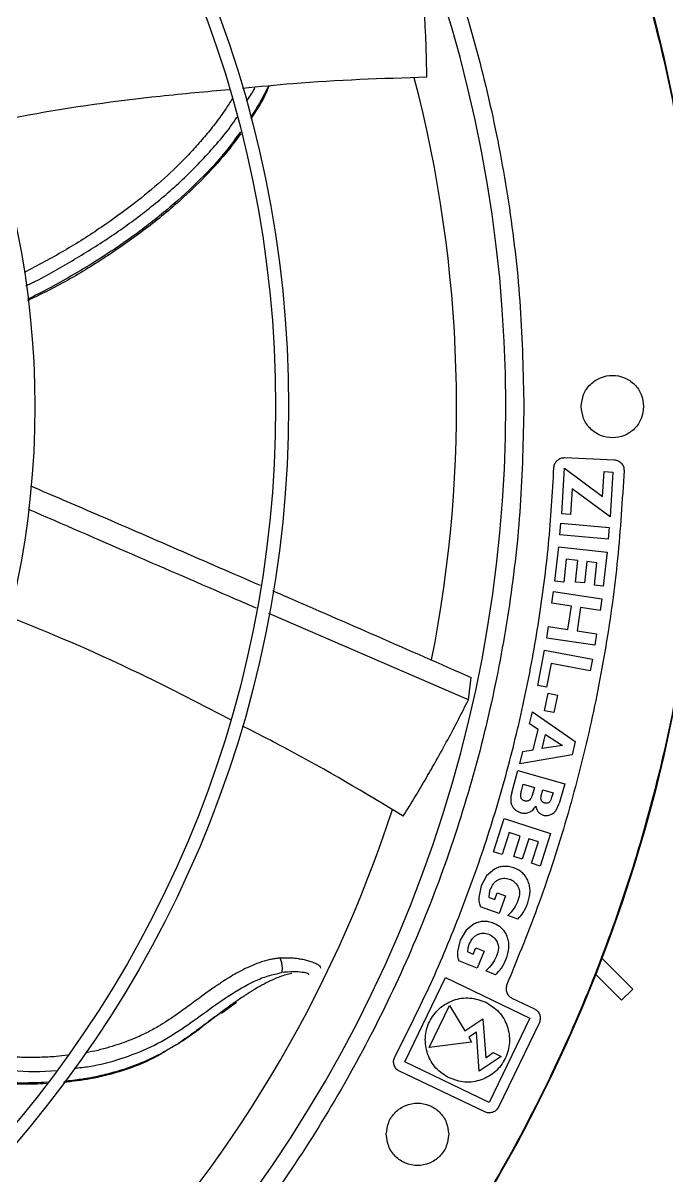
# Model space of a CAD drawing. Header units: inches. Extents: x 1229 to 1453, y -1023 to -720.
# Drawn here: x 1351.67 to 1356.55, y -991.3 to -982.57 of the extents above; entities that cross this region are included whole.
import ezdxf

# ---------------------------------------------------------------- set-up
doc = ezdxf.new("R2010")
doc.units = ezdxf.units.IN
doc.header["$MEASUREMENT"] = 0

msp = doc.modelspace()

# ---------------------------------------------------------------- linework, layer by layer
at = {"color": 18, "linetype": 'Continuous', "lineweight": 25, "true_color": 0x000000}
for p, q in [((1355.7732, -985.8639), (1356.1468, -985.8802)), ((1355.7503, -986.2899), (1355.7711, -985.9447)), ((1355.7711, -985.9447), (1356.0597, -986.1584)), ((1356.0597, -986.1584), (1356.071, -985.9702)), ((1356.071, -985.9702), (1356.1384, -985.9742)), ((1356.1384, -985.9742), (1356.1181, -986.3121)), ((1355.8291, -986.0999), (1355.8174, -986.294)), ((1356.1181, -986.3121), (1355.8291, -986.0999)), ((1355.8174, -986.294), (1355.7503, -986.2899)), ((1355.7356, -986.4497), (1355.7433, -986.3616)), ((1355.7433, -986.3616), (1356.1104, -986.3937)), ((1356.1104, -986.3937), (1356.1027, -986.4817)), ((1356.1027, -986.4817), (1355.7356, -986.4497)), ((1355.6984, -986.8001), (1355.7278, -986.5388)), ((1355.7278, -986.5388), (1356.094, -986.5799)), ((1356.094, -986.5799), (1356.065, -986.8374)), ((1355.7847, -986.6341), (1355.7652, -986.8076)), ((1355.8731, -986.644), (1355.7847, -986.6341)), ((1355.8549, -986.806), (1355.8731, -986.644)), ((1355.9399, -986.6515), (1355.9217, -986.8135)), ((1356.017, -986.6602), (1355.9399, -986.6515)), ((1355.9979, -986.8298), (1356.017, -986.6602)), ((1355.7652, -986.8076), (1355.6984, -986.8001)), ((1355.9217, -986.8135), (1355.8549, -986.806)), ((1356.065, -986.8374), (1355.9979, -986.8298)), ((1355.6758, -986.9664), (1355.6889, -986.879)), ((1355.6889, -986.879), (1356.0534, -986.9335)), ((1356.0534, -986.9335), (1356.0403, -987.0209)), ((1355.8232, -986.9884), (1355.6758, -986.9664)), ((1355.7968, -987.165), (1355.8232, -986.9884)), ((1355.8934, -986.9989), (1355.867, -987.1755)), ((1356.0403, -987.0209), (1355.8934, -986.9989)), ((1355.0426, -987.6995), (1353.5306, -987.045)), ((1355.6364, -987.2304), (1355.6494, -987.143)), ((1355.6494, -987.143), (1355.7968, -987.165)), ((1355.867, -987.1755), (1356.0139, -987.1975)), ((1356.0139, -987.1975), (1356.0008, -987.2849)), ((1356.0008, -987.2849), (1355.6364, -987.2304)), ((1355.5694, -987.5904), (1355.6199, -987.3231)), ((1355.6199, -987.3231), (1355.982, -987.3915)), ((1355.6696, -987.4225), (1355.6355, -987.6029)), ((1355.9656, -987.4783), (1355.6696, -987.4225)), ((1355.982, -987.3915), (1355.9656, -987.4783)), ((1355.0426, -987.6995), (1355.0629, -987.5285)), ((1355.6355, -987.6029), (1355.5694, -987.5904)), ((1355.6198, -987.7805), (1355.6482, -987.6471)), ((1355.6482, -987.6471), (1355.7181, -987.6619)), ((1355.7181, -987.6619), (1355.6897, -987.7953)), ((1355.5065, -987.8796), (1355.5286, -987.7881)), ((1355.5286, -987.7881), (1355.853, -988.0144)), ((1355.6897, -987.7953), (1355.6198, -987.7805)), ((1355.5705, -987.9225), (1355.5065, -987.8796)), ((1355.5329, -988.0778), (1355.5705, -987.9225)), ((1355.6016, -988.0673), (1355.6275, -987.9604)), ((1355.6275, -987.9604), (1355.7549, -988.0452)), ((1355.7549, -988.0452), (1355.6016, -988.0673)), ((1355.853, -988.0144), (1355.8287, -988.1149)), ((1355.4333, -988.1821), (1355.4558, -988.0891)), ((1355.8287, -988.1149), (1355.4333, -988.1821)), ((1355.4558, -988.0891), (1355.5329, -988.0778)), ((1355.3711, -988.4023), (1355.4185, -988.2347)), ((1355.4185, -988.2347), (1355.7731, -988.335)), ((1355.7731, -988.335), (1355.7311, -988.4835)), ((1355.4453, -988.3871), (1355.4592, -988.3381)), ((1355.4592, -988.3381), (1355.5432, -988.3618)), ((1355.5432, -988.3618), (1355.526, -988.4225)), ((1355.5952, -988.4253), (1355.6079, -988.3801)), ((1355.6079, -988.3801), (1355.6841, -988.4016)), ((1355.6841, -988.4016), (1355.6713, -988.4468)), ((1355.7082, -988.5339), (1355.7311, -988.4835)), ((1355.4094, -988.5394), (1355.4408, -988.5533)), ((1355.2341, -988.8486), (1355.3141, -988.598)), ((1355.3141, -988.598), (1355.6651, -988.7102)), ((1355.3513, -988.7027), (1355.2982, -988.869)), ((1355.436, -988.7297), (1355.3513, -988.7027)), ((1355.3864, -988.885), (1355.436, -988.7297)), ((1355.5, -988.7502), (1355.4504, -988.9055)), ((1355.5739, -988.7738), (1355.5, -988.7502)), ((1355.6651, -988.7102), (1355.5863, -988.9569)), ((1355.2982, -988.869), (1355.2341, -988.8486)), ((1355.522, -988.9364), (1355.5739, -988.7738)), ((1355.4504, -988.9055), (1355.3864, -988.885)), ((1355.5863, -988.9569), (1355.522, -988.9364)), ((1355.1805, -989.0324), (1355.1386, -989.108)), ((1355.2398, -988.9819), (1355.1805, -989.0324)), ((1355.1386, -989.108), (1355.1221, -989.1943)), ((1355.2016, -989.1959), (1355.2022, -989.1634)), ((1355.2016, -989.1959), (1355.2423, -989.2105)), ((1355.2022, -989.1634), (1355.2092, -989.1356)), ((1355.2423, -989.2105), (1355.26, -989.1611)), ((1355.26, -989.1611), (1355.3236, -989.1839)), ((1355.3236, -989.1839), (1355.276, -989.3165)), ((1355.276, -989.3165), (1355.134, -989.2655)), ((1355.4173, -989.3593), (1355.3416, -989.3322)), ((1355.0256, -989.4438), (1354.9807, -989.5176)), ((1355.087, -989.3958), (1355.0256, -989.4438)), ((1354.9807, -989.5176), (1354.9607, -989.6032)), ((1355.0419, -989.5755), (1355.0501, -989.5481)), ((1355.04, -989.608), (1355.0419, -989.5755)), ((1355.04, -989.608), (1355.0801, -989.6243)), ((1355.0801, -989.6243), (1355.0998, -989.5757)), ((1355.0998, -989.5757), (1355.1624, -989.6011)), ((1355.1624, -989.6011), (1355.1094, -989.7316)), ((1355.1094, -989.7316), (1354.9696, -989.6748)), ((1356.0529, -989.6546), (1356.2887, -989.8905)), ((1354.5622, -990.4398), (1354.8706, -989.8018)), ((1354.8706, -989.8018), (1355.5086, -990.1102)), ((1355.2488, -989.7802), (1355.1743, -989.7499)), ((1356.2036, -989.9723), (1356.0062, -989.775)), ((1356.2887, -989.8905), (1356.2036, -989.9723)), ((1353.1719, -990.071), (1353.2852, -989.9894)), ((1355.373, -989.9577), (1355.5431, -990.0388)), ((1354.745, -990.3312), (1354.899, -990.0125)), ((1354.899, -990.0125), (1355.0162, -990.2059)), ((1355.0162, -990.2059), (1355.1531, -990.1133)), ((1355.1531, -990.1133), (1355.1742, -990.409)), ((1355.5086, -990.1102), (1355.2002, -990.7482)), ((1355.5811, -990.1419), (1355.2706, -990.7844)), ((1355.1039, -990.2146), (1355.0455, -990.2541)), ((1355.0455, -990.2541), (1355.0673, -990.2904)), ((1355.125, -990.5109), (1355.1039, -990.2146)), ((1355.0673, -990.2904), (1354.745, -990.3312)), ((1355.291, -990.3986), (1355.125, -990.5109)), ((1355.1742, -990.409), (1355.2318, -990.37)), ((1355.2318, -990.37), (1355.291, -990.3986)), ((1355.1669, -990.819), (1354.5215, -990.5112)), ((1355.2002, -990.7482), (1354.5622, -990.4398))]:
    msp.add_line(p, q, dxfattribs=at)
for radius in [11.7126, 8.5704, 8.472, 6.6478]:
    msp.add_circle((1345.1106, -985.4772), radius, dxfattribs=at)
for radius, start, end in [(10.2157, 314.3624, 43.03697), (11.7147, 339.09994, 20.90006), (9.8425, 348.7557, 14.65988), (12.9331, 283.26667, 346.73333), (9.8425, 316.0273, 341.93053), (11.7147, 315.79736, 338.46866)]:
    msp.add_arc((1345.1106, -985.4772), radius, start, end, dxfattribs=at)
for points, knots in [([(1333.4011, -985.4772), (1333.4059, -985.2217), (1333.4156, -984.7108), (1333.4936, -983.9477), (1333.6177, -983.1911), (1333.792, -982.4444), (1334.0146, -981.7106), (1334.2847, -980.9929), (1334.6012, -980.2945), (1334.9626, -979.6182), (1335.3675, -978.9671), (1335.8142, -978.3438), (1336.3006, -977.751), (1336.8248, -977.1914), (1337.3845, -976.6672), (1337.9772, -976.1807), (1338.6005, -975.7341), (1339.2517, -975.3292), (1339.9279, -974.9677), (1340.6264, -974.6513), (1341.344, -974.3812), (1342.0778, -974.1586), (1342.8246, -973.9844), (1343.5811, -973.8595), (1344.3442, -973.7844), (1345.1106, -973.7593), (1345.877, -973.7844), (1346.6401, -973.8595), (1347.3967, -973.9844), (1348.1434, -974.1586), (1348.8772, -974.3812), (1349.5949, -974.6513), (1350.2933, -974.9677), (1350.9696, -975.3292), (1351.6207, -975.7341), (1352.244, -976.1807), (1352.8368, -976.6672), (1353.3964, -977.1914), (1353.9206, -977.751), (1354.407, -978.3438), (1354.8537, -978.9671), (1355.2586, -979.6182), (1355.6201, -980.2945), (1355.9365, -980.9929), (1356.2066, -981.7106), (1356.4292, -982.4444), (1356.6035, -983.1911), (1356.7277, -983.9477), (1356.8056, -984.7108), (1356.8153, -985.2217), (1356.8201, -985.4772)], [0, 0, 0, 0, 0.020833, 0.041667, 0.0625, 0.083333, 0.104167, 0.125, 0.145833, 0.166667, 0.1875, 0.208333, 0.229167, 0.25, 0.270833, 0.291667, 0.3125, 0.333333, 0.354167, 0.375, 0.395833, 0.416667, 0.4375, 0.458333, 0.479167, 0.5, 0.520833, 0.541667, 0.5625, 0.583333, 0.604167, 0.625, 0.645833, 0.666667, 0.6875, 0.708333, 0.729167, 0.75, 0.770833, 0.791667, 0.8125, 0.833333, 0.854167, 0.875, 0.895833, 0.916667, 0.9375, 0.958333, 0.979167, 1, 1, 1, 1]), ([(1352.8394, -978.5899), (1353.0026, -978.781), (1353.3289, -979.163), (1353.7639, -979.7793), (1354.156, -980.4232), (1354.4994, -981.0946), (1354.7933, -981.7889), (1355.0358, -982.5029), (1355.2261, -983.2325), (1355.3617, -983.9741), (1355.447, -984.7237), (1355.4575, -985.226), (1355.4628, -985.4772)], [0, 0, 0, 0, 0.1, 0.1999999, 0.3, 0.3999999, 0.5, 0.6, 0.7, 0.8, 0.9, 1, 1, 1, 1]), ([(1354.7281, -982.983), (1354.7271, -982.9246), (1354.7253, -982.8119), (1354.7191, -982.6488), (1354.7106, -982.4844), (1354.6992, -982.3168), (1354.6848, -982.1445), (1354.6731, -982.0322), (1354.6674, -981.9771)], [0, 0, 0, 0, 0.173712, 0.335418, 0.485076, 0.663267, 0.834916, 1, 1, 1, 1]), ([(1354.7281, -982.983), (1354.3894, -982.9937), (1353.923, -983.0084), (1353.4591, -983.0555), (1353.3321, -983.0684)], [0, 0, 0, 0, 0.7262257, 1, 1, 1, 1]), ([(1353.2334, -983.0778), (1353.0581, -983.0935), (1352.5487, -983.139), (1351.9362, -983.2246), (1351.5029, -983.3095), (1351.3986, -983.3299)], [0, 0, 0, 0, 0.28489, 0.82795, 1, 1, 1, 1]), ([(1353.3631, -983.1654), (1353.3834, -983.1359), (1353.4069, -983.1016), (1353.4237, -983.0646), (1353.426, -983.0595)], [0, 0, 0, 0, 0.863191, 1, 1, 1, 1]), ([(1353.5283, -983.0497), (1353.5064, -983.0933), (1353.4655, -983.1749), (1353.4156, -983.2524), (1353.3924, -983.2885)], [0, 0, 0, 0, 0.534238, 1, 1, 1, 1]), ([(1353.5329, -983.0493), (1353.522, -983.0749), (1353.485, -983.1616), (1353.432, -983.2418), (1353.3947, -983.2983)], [0, 0, 0, 0, 0.295897, 1, 1, 1, 1]), ([(1353.2548, -983.1449), (1353.2381, -983.1716), (1353.1994, -983.2332), (1353.1322, -983.3256), (1353.0554, -983.4224), (1352.9748, -983.5149), (1352.8645, -983.6317), (1352.7119, -983.7764), (1352.5031, -983.9492), (1352.2568, -984.1267), (1351.9801, -984.3031), (1351.78, -984.4086), (1351.6787, -984.462)], [0, 0, 0, 0, 0.0457523, 0.1057718, 0.1652635, 0.2242168, 0.2826195, 0.3967082, 0.5266449, 0.6724578, 0.8341617, 1, 1, 1, 1]), ([(1351.6902, -984.5624), (1351.7115, -984.5524), (1351.8321, -984.4959), (1352.0436, -984.3739), (1352.3248, -984.1996), (1352.5942, -984.0049), (1352.8506, -983.7908), (1353.0836, -983.5518), (1353.2305, -983.3808), (1353.2888, -983.2862), (1353.2892, -983.2856)], [0, 0, 0, 0, 0.034385, 0.194225, 0.354309, 0.514706, 0.675526, 0.836913, 0.998972, 1, 1, 1, 1]), ([(1353.3162, -983.3962), (1353.2811, -983.4447), (1353.1892, -983.5717), (1353.0098, -983.7632), (1352.7801, -983.9752), (1352.5062, -984.1893), (1352.1873, -984.4023), (1351.9103, -984.5607), (1351.7439, -984.6454), (1351.7021, -984.6666)], [0, 0, 0, 0, 0.087164, 0.227892, 0.378285, 0.538345, 0.729085, 0.931972, 1, 1, 1, 1]), ([(1353.3192, -983.4085), (1353.2823, -983.4592), (1353.1939, -983.5806), (1353.0309, -983.7563), (1352.8175, -983.9585), (1352.5652, -984.1617), (1352.2746, -984.3614), (1351.9882, -984.5365), (1351.7932, -984.6323), (1351.7032, -984.6766)], [0, 0, 0, 0, 0.091068, 0.218312, 0.3455695, 0.5152292, 0.6848997, 0.8545748, 1, 1, 1, 1]), ([(1355.898, -985.4772), (1355.9016, -985.4463), (1355.9087, -985.3844), (1355.9633, -985.3058), (1356.0414, -985.2533), (1356.1342, -985.2348), (1356.2271, -985.2533), (1356.3052, -985.3058), (1356.3598, -985.3844), (1356.3669, -985.4463), (1356.3705, -985.4772)], [0, 0, 0, 0, 0.125, 0.250001, 0.374997, 0.500003, 0.625003, 0.749999, 0.875, 1, 1, 1, 1]), ([(1356.8201, -985.4772), (1356.8153, -985.7326), (1356.8056, -986.2436), (1356.7277, -987.0067), (1356.6035, -987.7632), (1356.4292, -988.51), (1356.2066, -989.2438), (1355.9365, -989.9614), (1355.6201, -990.6599), (1355.2586, -991.3361), (1354.8537, -991.9873), (1354.407, -992.6106), (1353.9206, -993.2033), (1353.3964, -993.763), (1352.8368, -994.2871), (1352.244, -994.7736), (1351.6207, -995.2202), (1350.9696, -995.6252), (1350.2933, -995.9866), (1349.5949, -996.3031), (1348.8772, -996.5732), (1348.1434, -996.7958), (1347.3967, -996.9699), (1346.6401, -997.0948), (1345.877, -997.17), (1345.1106, -997.1951), (1344.3442, -997.17), (1343.5811, -997.0948), (1342.8246, -996.9699), (1342.0778, -996.7958), (1341.344, -996.5732), (1340.6264, -996.3031), (1339.9279, -995.9866), (1339.2517, -995.6252), (1338.6005, -995.2202), (1337.9772, -994.7736), (1337.3845, -994.2871), (1336.8248, -993.763), (1336.3006, -993.2033), (1335.8142, -992.6106), (1335.3675, -991.9873), (1334.9626, -991.3361), (1334.6012, -990.6599), (1334.2847, -989.9614), (1334.0146, -989.2438), (1333.792, -988.51), (1333.6177, -987.7632), (1333.4936, -987.0067), (1333.4156, -986.2436), (1333.4059, -985.7326), (1333.4011, -985.4772)], [0, 0, 0, 0, 0.020833, 0.041667, 0.0625, 0.083333, 0.104167, 0.125, 0.145833, 0.166667, 0.1875, 0.208333, 0.229167, 0.25, 0.270833, 0.291667, 0.3125, 0.333333, 0.354167, 0.375, 0.395833, 0.416667, 0.4375, 0.458333, 0.479167, 0.5, 0.520833, 0.541667, 0.5625, 0.583333, 0.604167, 0.625, 0.645833, 0.666667, 0.6875, 0.708333, 0.729167, 0.75, 0.770833, 0.791667, 0.8125, 0.833333, 0.854167, 0.875, 0.895833, 0.916667, 0.9375, 0.958333, 0.979167, 1, 1, 1, 1]), ([(1355.4628, -985.4772), (1355.4575, -985.7283), (1355.447, -986.2307), (1355.3617, -986.9802), (1355.2261, -987.7218), (1355.0358, -988.4515), (1354.7933, -989.1654), (1354.4994, -989.8598), (1354.156, -990.5311), (1353.7639, -991.175), (1353.3289, -991.7913), (1353.0026, -992.1734), (1352.8394, -992.3644)], [0, 0, 0, 0, 0.1, 0.2, 0.3, 0.4, 0.5, 0.6, 0.7, 0.8, 0.9, 1, 1, 1, 1]), ([(1356.3705, -985.4772), (1356.3669, -985.5081), (1356.3598, -985.5699), (1356.3052, -985.6486), (1356.2271, -985.7011), (1356.1342, -985.7195), (1356.0414, -985.7011), (1355.9633, -985.6486), (1355.9087, -985.5699), (1355.9016, -985.5081), (1355.898, -985.4772)], [0, 0, 0, 0, 0.1249997, 0.2500014, 0.3749974, 0.4999969, 0.6250026, 0.7499986, 0.8750003, 1, 1, 1, 1]), ([(1355.6911, -985.9391), (1355.6927, -985.9289), (1355.696, -985.9084), (1355.7153, -985.8831), (1355.7421, -985.8661), (1355.7628, -985.8646), (1355.7732, -985.8639)], [0, 0, 0, 0, 0.250002, 0.500008, 0.749997, 1, 1, 1, 1]), ([(1356.1468, -985.8802), (1356.1571, -985.8818), (1356.1776, -985.8851), (1356.2028, -985.9044), (1356.2199, -985.9312), (1356.2213, -985.9519), (1356.2221, -985.9623)], [0, 0, 0, 0, 0.250013, 0.5000059, 0.750003, 1, 1, 1, 1]), ([(1354.4857, -990.4035), (1354.5733, -990.2301), (1354.7485, -989.8833), (1354.9746, -989.3458), (1355.1729, -988.7977), (1355.3401, -988.2393), (1355.4767, -987.6725), (1355.5812, -987.0991), (1355.6564, -986.5209), (1355.6795, -986.133), (1355.6911, -985.9391)], [0, 0, 0, 0, 0.125, 0.25, 0.375, 0.5, 0.625, 0.75, 0.875, 1, 1, 1, 1]), ([(1356.2221, -985.9623), (1356.2085, -986.185), (1356.1813, -986.6303), (1356.0896, -987.2937), (1355.9613, -987.9507), (1355.7922, -988.5984), (1355.5873, -989.2359), (1355.4188, -989.6491), (1355.3345, -989.8556)], [0, 0, 0, 0, 0.1666667, 0.3333334, 0.4999999, 0.6666666, 0.8333331, 1, 1, 1, 1]), ([(1351.7259, -986.0779), (1351.8884, -986.1476), (1352.4704, -986.3974), (1353.0494, -986.6494), (1353.4667, -986.8311)], [0, 0, 0, 0, 0.2792101, 1, 1, 1, 1]), ([(1353.4381, -987.0049), (1353.384, -986.9815), (1352.8096, -986.7329), (1352.2334, -986.4828), (1351.7115, -986.2562)], [0, 0, 0, 0, 0.094074, 1, 1, 1, 1]), ([(1353.5599, -986.8715), (1353.5872, -986.8834), (1354.0901, -987.1015), (1354.5901, -987.321), (1355.0629, -987.5285)], [0, 0, 0, 0, 0.054344, 1, 1, 1, 1]), ([(1353.243, -987.8511), (1353.0864, -987.7692), (1352.6326, -987.5318), (1352.0695, -987.2719), (1351.6579, -987.1086), (1351.5581, -987.069)], [0, 0, 0, 0, 0.285163, 0.826613, 1, 1, 1, 1]), ([(1354.5498, -988.5785), (1354.5806, -988.5289), (1354.64, -988.433), (1354.7229, -988.2925), (1354.8047, -988.1496), (1354.8857, -988.0024), (1354.9667, -987.8497), (1355.0176, -987.7489), (1355.0426, -987.6995)], [0, 0, 0, 0, 0.173712, 0.335417, 0.485076, 0.663267, 0.834916, 1, 1, 1, 1]), ([(1354.5498, -988.5785), (1354.2591, -988.4043), (1353.8596, -988.1651), (1353.4448, -987.9543), (1353.3318, -987.897)], [0, 0, 0, 0, 0.727742, 1, 1, 1, 1]), ([(1355.3711, -988.4023), (1355.3681, -988.4139), (1355.3626, -988.4351), (1355.3638, -988.4569), (1355.3643, -988.4668)], [0, 0, 0, 0, 0.5468, 1, 1, 1, 1]), ([(1355.4421, -988.4406), (1355.4412, -988.4372), (1355.4392, -988.4299), (1355.4393, -988.4116), (1355.4428, -988.3973), (1355.4453, -988.3871)], [0, 0, 0, 0, 0.191357, 0.417725, 1, 1, 1, 1]), ([(1355.526, -988.4225), (1355.5237, -988.4297), (1355.5194, -988.4431), (1355.5096, -988.4531), (1355.5051, -988.4577)], [0, 0, 0, 0, 0.540173, 1, 1, 1, 1]), ([(1355.3643, -988.4668), (1355.3658, -988.4753), (1355.3685, -988.4911), (1355.3764, -988.505), (1355.38, -988.5114)], [0, 0, 0, 0, 0.5381, 1, 1, 1, 1]), ([(1355.471, -988.4639), (1355.4676, -988.4629), (1355.461, -988.4608), (1355.4526, -988.4556), (1355.4459, -988.4489), (1355.4434, -988.4434), (1355.4421, -988.4406)], [0, 0, 0, 0, 0.280415, 0.530912, 0.765224, 1, 1, 1, 1]), ([(1355.5051, -988.4577), (1355.5027, -988.4594), (1355.4979, -988.4628), (1355.4894, -988.4653), (1355.4803, -988.4659), (1355.4742, -988.4646), (1355.471, -988.4639)], [0, 0, 0, 0, 0.244671, 0.482971, 0.730109, 1, 1, 1, 1]), ([(1355.5028, -988.5503), (1355.5125, -988.5451), (1355.5333, -988.5339), (1355.5462, -988.514), (1355.5531, -988.5033)], [0, 0, 0, 0, 0.464116, 1, 1, 1, 1]), ([(1355.5531, -988.5033), (1355.5552, -988.512), (1355.5593, -988.5284), (1355.5723, -988.5488), (1355.5895, -988.5638), (1355.6031, -988.5688), (1355.61, -988.5714)], [0, 0, 0, 0, 0.284148, 0.53806, 0.763503, 1, 1, 1, 1]), ([(1355.5981, -988.4628), (1355.5968, -988.4603), (1355.5941, -988.4552), (1355.5919, -988.4424), (1355.5938, -988.4324), (1355.5952, -988.4253)], [0, 0, 0, 0, 0.214294, 0.445225, 1, 1, 1, 1]), ([(1355.6213, -988.4804), (1355.6166, -988.4786), (1355.6072, -988.4749), (1355.6012, -988.4669), (1355.5981, -988.4628)], [0, 0, 0, 0, 0.49156, 1, 1, 1, 1]), ([(1355.6501, -988.4773), (1355.6454, -988.4792), (1355.6361, -988.483), (1355.6261, -988.4812), (1355.6213, -988.4804)], [0, 0, 0, 0, 0.50578, 1, 1, 1, 1]), ([(1355.6713, -988.4468), (1355.6689, -988.4535), (1355.6655, -988.463), (1355.6572, -988.4729), (1355.6524, -988.4758), (1355.6501, -988.4773)], [0, 0, 0, 0, 0.556184, 0.786562, 1, 1, 1, 1]), ([(1355.38, -988.5114), (1355.3842, -988.517), (1355.3925, -988.5279), (1355.4038, -988.5356), (1355.4094, -988.5394)], [0, 0, 0, 0, 0.509787, 1, 1, 1, 1]), ([(1355.4408, -988.5533), (1355.4513, -988.5554), (1355.4722, -988.5596), (1355.4926, -988.5534), (1355.5028, -988.5503)], [0, 0, 0, 0, 0.499463, 1, 1, 1, 1]), ([(1355.61, -988.5714), (1355.6154, -988.5727), (1355.6261, -988.5752), (1355.6495, -988.5743), (1355.6659, -988.5671), (1355.6771, -988.5623)], [0, 0, 0, 0, 0.2364804, 0.4755691, 1, 1, 1, 1]), ([(1355.6771, -988.5623), (1355.6828, -988.5587), (1355.6948, -988.551), (1355.7035, -988.5398), (1355.7082, -988.5339)], [0, 0, 0, 0, 0.472586, 1, 1, 1, 1]), ([(1355.3872, -988.9715), (1355.3743, -988.9676), (1355.3494, -988.96), (1355.3109, -988.9586), (1355.2736, -988.9652), (1355.2512, -988.9763), (1355.2398, -988.9819)], [0, 0, 0, 0, 0.263468, 0.509898, 0.75118, 1, 1, 1, 1]), ([(1355.4966, -989.0738), (1355.4912, -989.0621), (1355.4806, -989.0391), (1355.4554, -989.0102), (1355.4242, -988.9867), (1355.3998, -988.9766), (1355.3872, -988.9715)], [0, 0, 0, 0, 0.248638, 0.489996, 0.736561, 1, 1, 1, 1]), ([(1355.2092, -989.1356), (1355.2161, -989.1199), (1355.2261, -989.0972), (1355.2485, -989.0735), (1355.2614, -989.0654), (1355.2678, -989.0614)], [0, 0, 0, 0, 0.526907, 0.765984, 1, 1, 1, 1]), ([(1355.2678, -989.0614), (1355.2744, -989.0583), (1355.2875, -989.0521), (1355.3169, -989.0468), (1355.3388, -989.0522), (1355.3536, -989.0558)], [0, 0, 0, 0, 0.247719, 0.489613, 1, 1, 1, 1]), ([(1355.3536, -989.0558), (1355.3666, -989.0617), (1355.3932, -989.0738), (1355.4097, -989.0979), (1355.4182, -989.1101)], [0, 0, 0, 0, 0.4906865, 1, 1, 1, 1]), ([(1355.4182, -989.1101), (1355.4216, -989.1174), (1355.4286, -989.1323), (1355.4323, -989.1698), (1355.4243, -989.198), (1355.4186, -989.218)], [0, 0, 0, 0, 0.214506, 0.444501, 1, 1, 1, 1]), ([(1355.4927, -989.237), (1355.5008, -989.2086), (1355.5125, -989.1673), (1355.5088, -989.1112), (1355.5006, -989.0862), (1355.4966, -989.0738)], [0, 0, 0, 0, 0.527095, 0.766136, 1, 1, 1, 1]), ([(1355.1221, -989.1943), (1355.122, -989.2078), (1355.1218, -989.2323), (1355.1302, -989.2552), (1355.134, -989.2655)], [0, 0, 0, 0, 0.550547, 1, 1, 1, 1]), ([(1355.4186, -989.218), (1355.4096, -989.2384), (1355.391, -989.2811), (1355.3585, -989.3147), (1355.3416, -989.3322)], [0, 0, 0, 0, 0.478254, 1, 1, 1, 1]), ([(1355.4173, -989.3593), (1355.4325, -989.3425), (1355.465, -989.3064), (1355.4831, -989.2612), (1355.4927, -989.237)], [0, 0, 0, 0, 0.465629, 1, 1, 1, 1]), ([(1355.2347, -989.3914), (1355.222, -989.387), (1355.1974, -989.3784), (1355.159, -989.3755), (1355.1214, -989.3805), (1355.0986, -989.3906), (1355.087, -989.3958)], [0, 0, 0, 0, 0.263448, 0.509901, 0.751189, 1, 1, 1, 1]), ([(1355.1117, -989.4764), (1355.1184, -989.4735), (1355.1317, -989.4679), (1355.1614, -989.4638), (1355.183, -989.4701), (1355.1976, -989.4743)], [0, 0, 0, 0, 0.247712, 0.489611, 1, 1, 1, 1]), ([(1355.3398, -989.4982), (1355.3349, -989.4863), (1355.3252, -989.4629), (1355.3012, -989.4329), (1355.271, -989.4081), (1355.2471, -989.3971), (1355.2347, -989.3914)], [0, 0, 0, 0, 0.248635, 0.49, 0.736542, 1, 1, 1, 1]), ([(1355.0501, -989.5481), (1355.0576, -989.5327), (1355.0686, -989.5104), (1355.0919, -989.4877), (1355.1052, -989.4801), (1355.1117, -989.4764)], [0, 0, 0, 0, 0.526909, 0.765946, 1, 1, 1, 1]), ([(1355.1976, -989.4743), (1355.2104, -989.4807), (1355.2365, -989.4939), (1355.252, -989.5186), (1355.2599, -989.5313)], [0, 0, 0, 0, 0.490676, 1, 1, 1, 1]), ([(1355.2599, -989.5313), (1355.263, -989.5386), (1355.2695, -989.5538), (1355.2716, -989.5915), (1355.2624, -989.6193), (1355.2559, -989.639)], [0, 0, 0, 0, 0.214493, 0.4444936, 1, 1, 1, 1]), ([(1355.3292, -989.6611), (1355.3384, -989.633), (1355.3518, -989.5923), (1355.3505, -989.536), (1355.3433, -989.5107), (1355.3398, -989.4982)], [0, 0, 0, 0, 0.527091, 0.766132, 1, 1, 1, 1]), ([(1354.9607, -989.6032), (1354.96, -989.6167), (1354.9588, -989.6411), (1354.9662, -989.6644), (1354.9696, -989.6748)], [0, 0, 0, 0, 0.550539, 1, 1, 1, 1]), ([(1355.2559, -989.639), (1355.2461, -989.6591), (1355.2257, -989.701), (1355.1919, -989.7331), (1355.1743, -989.7499)], [0, 0, 0, 0, 0.4782646, 1, 1, 1, 1]), ([(1353.6182, -989.6533), (1353.607, -989.6547), (1353.5843, -989.6575), (1353.5493, -989.6641), (1353.5131, -989.6727), (1353.48, -989.6825), (1353.4462, -989.6941), (1353.41, -989.7081), (1353.3687, -989.7263), (1353.3271, -989.7469), (1353.2817, -989.7715), (1353.2312, -989.8012), (1353.1714, -989.8395), (1353.1016, -989.8872), (1353.0161, -989.9483), (1352.9238, -990.0165), (1352.8367, -990.0795), (1352.7613, -990.1309), (1352.6874, -990.1768), (1352.5979, -990.2251), (1352.4824, -990.2773), (1352.3367, -990.3276), (1352.2209, -990.3583), (1352.1535, -990.3691), (1352.1466, -990.3702)], [0, 0, 0, 0, 0.020248, 0.041453, 0.063577, 0.086599, 0.102643, 0.126716, 0.155363, 0.18238, 0.209021, 0.246964, 0.286618, 0.336425, 0.399614, 0.478049, 0.547726, 0.599317, 0.648189, 0.70967, 0.786696, 0.879286, 0.987576, 1, 1, 1, 1]), ([(1353.6182, -989.6533), (1353.6308, -989.6526), (1353.6591, -989.651), (1353.7047, -989.6522), (1353.7495, -989.6566), (1353.7901, -989.6635), (1353.825, -989.6716), (1353.8609, -989.6827), (1353.8927, -989.6966), (1353.9203, -989.7135), (1353.9215, -989.7239), (1353.9221, -989.7294)], [0, 0, 0, 0, 0.079734, 0.178255, 0.296998, 0.387951, 0.480576, 0.582576, 0.720178, 0.853482, 1, 1, 1, 1]), ([(1353.6281, -989.7644), (1353.6292, -989.7621), (1353.6314, -989.7573), (1353.6333, -989.7465), (1353.6341, -989.7329), (1353.6334, -989.7169), (1353.6311, -989.6998), (1353.6276, -989.6828), (1353.6233, -989.667), (1353.6198, -989.6578), (1353.6182, -989.6533)], [0, 0, 0, 0, 0.114971, 0.238125, 0.367413, 0.499996, 0.632578, 0.761863, 0.885021, 1, 1, 1, 1]), ([(1355.2488, -989.7802), (1355.2646, -989.764), (1355.2987, -989.7293), (1355.3186, -989.6848), (1355.3292, -989.6611)], [0, 0, 0, 0, 0.465629, 1, 1, 1, 1]), ([(1352.0575, -990.4886), (1352.0948, -990.4847), (1352.2154, -990.4718), (1352.4119, -990.42), (1352.6406, -990.3319), (1352.846, -990.2117), (1353.0334, -990.0756), (1353.2198, -989.9411), (1353.3858, -989.8427), (1353.5251, -989.786), (1353.5941, -989.7716), (1353.6281, -989.7644)], [0, 0, 0, 0, 0.06206, 0.2004, 0.339029, 0.47739, 0.612625, 0.745151, 0.874646, 0.938102, 1, 1, 1, 1]), ([(1353.7052, -989.7703), (1353.691, -989.7734), (1353.6624, -989.7794), (1353.6163, -989.7952), (1353.5658, -989.8158), (1353.5095, -989.8429), (1353.4619, -989.869), (1353.4273, -989.8893), (1353.4058, -989.9022), (1353.3803, -989.9181), (1353.3509, -989.9369), (1353.3176, -989.9589), (1353.2944, -989.9749), (1353.2822, -989.9833)], [0, 0, 0, 0, 0.1134581, 0.2288329, 0.328728, 0.4662118, 0.6156025, 0.6557376, 0.7054769, 0.7648023, 0.8336923, 0.9121068, 1, 1, 1, 1]), ([(1353.8342, -989.7822), (1353.8343, -989.7787), (1353.8346, -989.7716), (1353.7883, -989.7616), (1353.7196, -989.755), (1353.6586, -989.7613), (1353.6281, -989.7644)], [0, 0, 0, 0, 0.244464, 0.494329, 0.74792, 1, 1, 1, 1]), ([(1355.3345, -989.8556), (1355.3316, -989.8653), (1355.3258, -989.8847), (1355.3316, -989.915), (1355.3473, -989.9417), (1355.3644, -989.9524), (1355.373, -989.9577)], [0, 0, 0, 0, 0.249996, 0.499992, 0.75, 1, 1, 1, 1]), ([(1353.2822, -989.9833), (1353.2732, -989.9896), (1353.2496, -990.006), (1353.2059, -990.0377), (1353.145, -990.0828), (1353.077, -990.1342), (1353.0138, -990.1819), (1352.9617, -990.2203), (1352.9175, -990.2519), (1352.8651, -990.2881), (1352.8057, -990.3264), (1352.7405, -990.3641), (1352.6585, -990.4072), (1352.5444, -990.4588), (1352.4035, -990.5083), (1352.2552, -990.547), (1352.119, -990.5738), (1352.0254, -990.5835), (1351.9822, -990.588)], [0, 0, 0, 0, 0.022648, 0.059459, 0.11212, 0.18067, 0.238274, 0.278726, 0.316918, 0.352855, 0.412852, 0.465175, 0.509771, 0.604918, 0.722403, 0.813145, 0.913792, 1, 1, 1, 1]), ([(1354.8967, -990.5619), (1354.8612, -990.5395), (1354.7903, -990.4945), (1354.7268, -990.382), (1354.7089, -990.2563), (1354.741, -990.1327), (1354.8179, -990.0307), (1354.9276, -989.9667), (1355.0552, -989.9465), (1355.1345, -989.9742), (1355.1741, -989.9881)], [0, 0, 0, 0, 0.125002, 0.250001, 0.375, 0.5, 0.625, 0.749999, 0.874999, 1, 1, 1, 1]), ([(1355.1741, -989.9881), (1355.2096, -990.0105), (1355.2805, -990.0555), (1355.3439, -990.168), (1355.3619, -990.2937), (1355.3298, -990.4173), (1355.2528, -990.5193), (1355.1432, -990.5833), (1355.0156, -990.6035), (1354.9363, -990.5758), (1354.8967, -990.5619)], [0, 0, 0, 0, 0.1249992, 0.2500008, 0.375001, 0.5000009, 0.6250017, 0.7500021, 0.8750032, 1, 1, 1, 1]), ([(1353.1655, -990.0697), (1353.1355, -990.092), (1353.0387, -990.1641), (1352.9257, -990.2576), (1352.8283, -990.3129), (1352.8033, -990.3271)], [0, 0, 0, 0, 0.250476, 0.807582, 1, 1, 1, 1]), ([(1355.5431, -990.0388), (1355.5517, -990.0442), (1355.5691, -990.055), (1355.5847, -990.082), (1355.5904, -990.1127), (1355.5842, -990.1322), (1355.5811, -990.1419)], [0, 0, 0, 0, 0.249999, 0.499999, 0.749999, 1, 1, 1, 1]), ([(1352.0078, -990.3908), (1351.9786, -990.3942), (1351.9085, -990.4022), (1351.7966, -990.4072), (1351.6733, -990.4077), (1351.551, -990.4024), (1351.3913, -990.3893), (1351.184, -990.3598), (1350.9854, -990.3212), (1350.8672, -990.2876), (1350.8353, -990.2786)], [0, 0, 0, 0, 0.075021, 0.180083, 0.28425, 0.387505, 0.489827, 0.689098, 0.916214, 1, 1, 1, 1]), ([(1352.7942, -990.3324), (1352.7512, -990.3591), (1352.6378, -990.4294), (1352.4301, -990.509), (1352.1988, -990.5716), (1352.0442, -990.5885), (1351.9762, -990.5959)], [0, 0, 0, 0, 0.180131, 0.4745159, 0.7689742, 1, 1, 1, 1]), ([(1350.9192, -990.4038), (1350.9222, -990.4046), (1351.0321, -990.4354), (1351.2553, -990.4754), (1351.5869, -990.511), (1351.8113, -990.518), (1351.9212, -990.5053), (1351.9213, -990.5053)], [0, 0, 0, 0, 0.009341, 0.33831, 0.668436, 0.999939, 1, 1, 1, 1]), ([(1354.5215, -990.5112), (1354.5168, -990.5086), (1354.5076, -990.5035), (1354.496, -990.4925), (1354.4866, -990.4796), (1354.4801, -990.4651), (1354.4766, -990.4496), (1354.4764, -990.4337), (1354.4791, -990.4179), (1354.4835, -990.4083), (1354.4857, -990.4035)], [0, 0, 0, 0, 0.125016, 0.249992, 0.375003, 0.500006, 0.624999, 0.75, 0.875, 1, 1, 1, 1]), ([(1351.8534, -990.595), (1351.791, -990.5979), (1351.6299, -990.6055), (1351.3634, -990.5818), (1351.1388, -990.551), (1351.0155, -990.5207), (1350.994, -990.5155)], [0, 0, 0, 0, 0.217675, 0.561294, 0.92366, 1, 1, 1, 1]), ([(1351.8457, -990.6052), (1351.7831, -990.608), (1351.6331, -990.6146), (1351.3944, -990.5958), (1351.1751, -990.5684), (1351.0459, -990.5383), (1351.0026, -990.5283)], [0, 0, 0, 0, 0.222116, 0.532818, 0.843553, 1, 1, 1, 1]), ([(1354.4211, -990.989), (1354.4247, -990.9581), (1354.4318, -990.8962), (1354.4864, -990.8176), (1354.5645, -990.7651), (1354.6573, -990.7466), (1354.7502, -990.7651), (1354.8283, -990.8176), (1354.8829, -990.8962), (1354.89, -990.9581), (1354.8936, -990.989)], [0, 0, 0, 0, 0.125, 0.250001, 0.375002, 0.500002, 0.625001, 0.750002, 0.875, 1, 1, 1, 1]), ([(1355.2706, -990.7844), (1355.2649, -990.7928), (1355.2536, -990.8096), (1355.2263, -990.8243), (1355.1956, -990.829), (1355.1765, -990.8223), (1355.1669, -990.819)], [0, 0, 0, 0, 0.250018, 0.500008, 0.749989, 1, 1, 1, 1]), ([(1354.8936, -990.989), (1354.89, -991.0199), (1354.8829, -991.0817), (1354.8283, -991.1604), (1354.7502, -991.2129), (1354.6573, -991.2314), (1354.5645, -991.2129), (1354.4864, -991.1604), (1354.4318, -991.0817), (1354.4247, -991.0199), (1354.4211, -990.989)], [0, 0, 0, 0, 0.125, 0.249998, 0.374999, 0.499998, 0.624998, 0.749999, 0.875, 1, 1, 1, 1]), ([(1351.4648, -991.2182), (1351.4814, -991.243), (1351.7865, -991.6983), (1352.0884, -992.1532), (1352.374, -992.5835)], [0, 0, 0, 0, 0.0542859, 1, 1, 1, 1])]:
    msp.add_open_spline(points, degree=3, knots=knots, dxfattribs=at)

doc.saveas('drawing.dxf')
